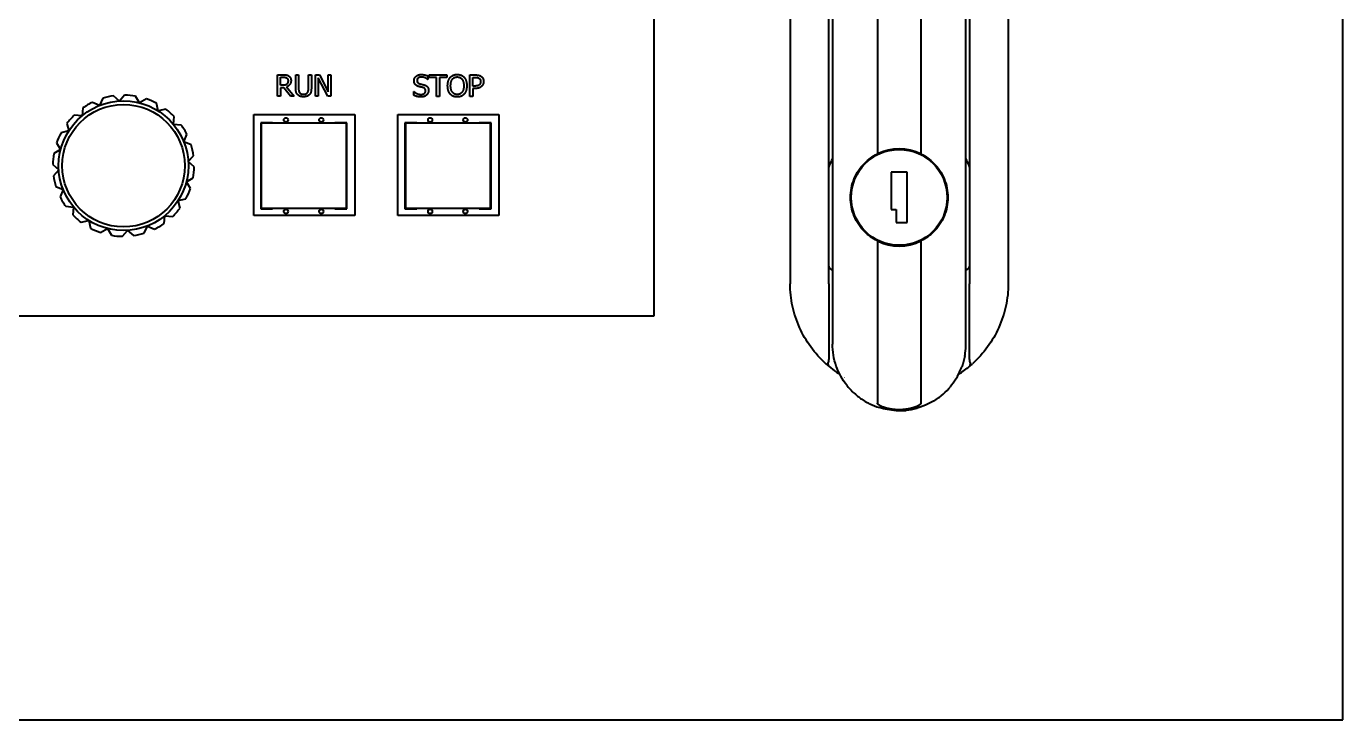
# Model space of a CAD drawing. Header units: millimetres. Extents: x 0 to 4756, y 0 to 3364.
# Drawn here: x 1138.2 to 1320.8, y 1159.4 to 1255.7 of the extents above; entities that cross this region are included whole.
import ezdxf

# ---------------------------------------------------------------- set-up
doc = ezdxf.new("R2010")
doc.units = ezdxf.units.MM
doc.header["$LTSCALE"] = 4
doc.layers.add('가시적인 것(ISO)', color=3, linetype='Continuous', lineweight=40)

msp = doc.modelspace()

# ---------------------------------------------------------------- linework, layer by layer
at = {"layer": '가시적인 것(ISO)'}
for p, q in [((1320.7692, 1159.4208), (1320.7692, 1369.4208)), ((1225.2692, 1313.4208), (1225.2692, 1215.4208)), ((1244.1317, 1307.2855), (1244.1317, 1219.9316)), ((1256.2462, 1308.1538), (1256.2462, 1237.9561)), ((1262.2922, 1308.1536), (1262.2922, 1237.9561)), ((1274.4067, 1307.2855), (1274.4067, 1219.9316)), ((1249.5192, 1219.9239), (1249.5192, 1299.9208)), ((1250.0192, 1299.9208), (1250.0192, 1211.5708)), ((1268.5192, 1211.5706), (1268.5192, 1299.9209)), ((1269.0192, 1299.9208), (1269.0192, 1219.9253)), ((1173.063, 1248.9524), (1173.8361, 1248.9524)), ((1173.063, 1245.9524), (1173.063, 1248.9524)), ((1173.4617, 1248.6072), (1173.8579, 1248.6072)), ((1173.4617, 1247.4792), (1173.4617, 1248.6072)), ((1175.5865, 1248.9524), (1175.9852, 1248.9524)), ((1175.5865, 1247.0805), (1175.5865, 1248.9524)), ((1175.9852, 1248.9524), (1175.9852, 1247.0805)), ((1177.3587, 1248.9524), (1177.7574, 1248.9524)), ((1177.3587, 1247.0707), (1177.3587, 1248.9524)), ((1177.7574, 1248.9524), (1177.7574, 1247.0805)), ((1178.3288, 1248.9524), (1178.8952, 1248.9524)), ((1178.3288, 1245.9524), (1178.3288, 1248.9524)), ((1178.8952, 1248.9524), (1180.1035, 1246.5772)), ((1180.1035, 1248.9524), (1180.4754, 1248.9524)), ((1180.1035, 1246.5772), (1180.1035, 1248.9524)), ((1180.4754, 1248.9524), (1180.4754, 1245.9524)), ((1193.8968, 1248.7798), (1193.8968, 1248.3033)), ((1194.1132, 1248.9208), (1196.5249, 1248.9208)), ((1194.1132, 1248.5659), (1194.1132, 1248.9208)), ((1195.1197, 1248.5659), (1194.1132, 1248.5659)), ((1195.1197, 1245.9208), (1195.1197, 1248.5659)), ((1195.5184, 1248.5659), (1195.5184, 1245.9208)), ((1196.5249, 1248.5659), (1195.5184, 1248.5659)), ((1196.5249, 1248.9208), (1196.5249, 1248.5659)), ((1199.7485, 1248.9208), (1200.5022, 1248.9208)), ((1199.7485, 1245.9208), (1199.7485, 1248.9208)), ((1200.1472, 1248.5756), (1200.4779, 1248.5756)), ((1200.1472, 1247.3795), (1200.1472, 1248.5756)), ((1173.8117, 1247.4792), (1173.4617, 1247.4792)), ((1173.4617, 1247.1461), (1173.4617, 1245.9524)), ((1173.9187, 1247.1461), (1173.4617, 1247.1461)), ((1174.8668, 1245.9524), (1173.9187, 1247.1461)), ((1174.3174, 1247.2579), (1175.3847, 1245.9524)), ((1178.7007, 1248.5391), (1178.7007, 1245.9524)), ((1180.0281, 1245.9524), (1178.7007, 1248.5391)), ((1193.8968, 1248.3033), (1193.8677, 1248.3033)), ((1200.4195, 1247.3795), (1200.1472, 1247.3795)), ((1200.1472, 1247.0391), (1200.1472, 1245.9208)), ((1200.4852, 1247.0391), (1200.1472, 1247.0391)), ((1148.3953, 1244.6842), (1147.3962, 1245.1163)), ((1148.8274, 1245.6833), (1148.3953, 1244.6842)), ((1151.1432, 1245.2989), (1150.3265, 1246.0187)), ((1151.8629, 1246.1156), (1151.1432, 1245.2989)), ((1153.9465, 1245.0344), (1153.3923, 1245.9713)), ((1154.8834, 1245.5887), (1153.9465, 1245.0344)), ((1156.531, 1243.9166), (1156.2933, 1244.9789)), ((1173.4617, 1245.9524), (1173.063, 1245.9524)), ((1175.3847, 1245.9524), (1174.8668, 1245.9524)), ((1178.7007, 1245.9524), (1178.3288, 1245.9524)), ((1180.4754, 1245.9524), (1180.0281, 1245.9524)), ((1191.9738, 1246.6015), (1192.003, 1246.6015)), ((1191.9738, 1246.1007), (1191.9738, 1246.6015)), ((1195.5184, 1245.9208), (1195.1197, 1245.9208)), ((1200.1472, 1245.9208), (1199.7485, 1245.9208)), ((1145.9718, 1243.2504), (1144.8881, 1243.3527)), ((1146.0741, 1244.3341), (1145.9718, 1243.2504)), ((1157.5933, 1244.1542), (1156.531, 1243.9166)), ((1158.6435, 1242.0548), (1158.7457, 1243.1386)), ((1169.7692, 1229.4208), (1169.7692, 1243.4208)), ((1169.7692, 1243.4208), (1183.7692, 1243.4208)), ((1183.7692, 1243.4208), (1183.7692, 1229.4208)), ((1189.7692, 1229.4208), (1189.7692, 1243.4208)), ((1189.7692, 1243.4208), (1203.7692, 1243.4208)), ((1203.7692, 1243.4208), (1203.7692, 1229.4208)), ((1143.8724, 1242.2002), (1144.1101, 1241.1379)), ((1159.7272, 1241.9526), (1158.6435, 1242.0548)), ((1170.7409, 1242.2858), (1170.7409, 1230.3478)), ((1172.3919, 1242.2858), (1170.7409, 1242.2858)), ((1170.8099, 1242.2168), (1170.8099, 1230.4168)), ((1182.6099, 1242.2168), (1170.8099, 1242.2168)), ((1172.3919, 1242.2168), (1172.3919, 1242.2858)), ((1181.0279, 1242.2858), (1181.0279, 1242.2168)), ((1182.6789, 1242.2858), (1181.0279, 1242.2858)), ((1182.6099, 1230.4168), (1182.6099, 1242.2168)), ((1182.6789, 1230.3478), (1182.6789, 1242.2858)), ((1190.7409, 1242.2858), (1190.7409, 1230.3478)), ((1192.3919, 1242.2858), (1190.7409, 1242.2858)), ((1190.8099, 1242.2168), (1190.8099, 1230.4168)), ((1202.6099, 1242.2168), (1190.8099, 1242.2168)), ((1192.3919, 1242.2168), (1192.3919, 1242.2858)), ((1201.0279, 1242.2858), (1201.0279, 1242.2168)), ((1202.6789, 1242.2858), (1201.0279, 1242.2858)), ((1202.6099, 1230.4168), (1202.6099, 1242.2168)), ((1202.6789, 1230.3478), (1202.6789, 1242.2858)), ((1142.4379, 1239.4903), (1142.9922, 1238.5535)), ((1144.1101, 1241.1379), (1143.0478, 1240.9003)), ((1160.0773, 1239.6314), (1160.5094, 1240.6305)), ((1161.0764, 1239.1992), (1160.0773, 1239.6314)), ((1142.9922, 1238.5535), (1142.0553, 1237.9992)), ((1160.692, 1236.8835), (1161.4117, 1237.7001)), ((1141.9111, 1236.4698), (1142.7277, 1235.7501)), ((1161.5087, 1236.1637), (1160.692, 1236.8835)), ((1142.7277, 1235.7501), (1142.008, 1234.9334)), ((1160.4275, 1234.0801), (1161.3644, 1234.6344)), ((1160.9818, 1233.1432), (1160.4275, 1234.0801)), ((1258.1692, 1235.4208), (1258.1692, 1230.2208)), ((1260.3692, 1235.4208), (1258.1692, 1235.4208)), ((1260.3692, 1228.4208), (1260.3692, 1235.4208)), ((1142.3433, 1233.4343), (1143.3424, 1233.0022)), ((1143.3424, 1233.0022), (1142.9103, 1232.0031)), ((1143.6925, 1230.681), (1144.7762, 1230.5788)), ((1144.7762, 1230.5788), (1144.674, 1229.495)), ((1159.3096, 1231.4957), (1160.3719, 1231.7333)), ((1159.5473, 1230.4334), (1159.3096, 1231.4957)), ((1170.7409, 1230.3478), (1172.3919, 1230.3478)), ((1170.8099, 1230.4168), (1182.6099, 1230.4168)), ((1172.3919, 1230.3478), (1172.3919, 1230.4168)), ((1181.0279, 1230.4168), (1181.0279, 1230.3478)), ((1181.0279, 1230.3478), (1182.6789, 1230.3478)), ((1190.7409, 1230.3478), (1192.3919, 1230.3478)), ((1190.8099, 1230.4168), (1202.6099, 1230.4168)), ((1192.3919, 1230.3478), (1192.3919, 1230.4168)), ((1201.0279, 1230.4168), (1201.0279, 1230.3478)), ((1201.0279, 1230.3478), (1202.6789, 1230.3478)), ((1145.8264, 1228.4793), (1146.8887, 1228.717)), ((1146.8887, 1228.717), (1147.1264, 1227.6547)), ((1157.3456, 1228.2994), (1157.4479, 1229.3832)), ((1157.4479, 1229.3832), (1158.5316, 1229.2809)), ((1183.7692, 1229.4208), (1169.7692, 1229.4208)), ((1203.7692, 1229.4208), (1189.7692, 1229.4208)), ((1258.1692, 1230.2208), (1258.8692, 1230.2208)), ((1258.8692, 1230.2208), (1258.8692, 1228.4208)), ((1148.5363, 1227.0449), (1149.4732, 1227.5991)), ((1149.4732, 1227.5991), (1150.0275, 1226.6623)), ((1151.5568, 1226.518), (1152.2765, 1227.3346)), ((1152.2765, 1227.3346), (1153.0932, 1226.6149)), ((1154.5923, 1226.9503), (1155.0244, 1227.9494)), ((1155.0244, 1227.9494), (1156.0235, 1227.5172)), ((1258.8692, 1228.4208), (1260.3692, 1228.4208)), ((1256.2462, 1225.8856), (1256.2461, 1203.3379)), ((1262.2922, 1225.8856), (1262.2921, 1203.3381)), ((1249.5192, 1219.9239), (1249.5192, 1209.413)), ((1269.0192, 1209.413), (1269.0192, 1219.9253)), ((1225.2692, 1215.4208), (1058.7692, 1215.4208)), ((1010.7692, 1159.4208), (1320.7692, 1159.4208))]:
    msp.add_line(p, q, dxfattribs=at)
for centre, radius in [((1151.7099, 1236.3168), 9), ((1151.7099, 1236.3168), 8.5), ((1174.2334, 1242.6668), 0.2999), ((1179.1229, 1242.6668), 0.2999), ((1194.2334, 1242.6668), 0.2999), ((1199.1229, 1242.6668), 0.2999), ((1259.2692, 1231.9208), 6.65), ((1174.2334, 1229.9668), 0.2999), ((1179.1229, 1229.9668), 0.2999), ((1194.2334, 1229.9668), 0.2999), ((1199.1229, 1229.9668), 0.2999)]:
    msp.add_circle(centre, radius, dxfattribs=at)
for centre, radius, start, end in [((1151.7099, 1236.3168), 9.8, 116.114849, 125.105164), ((1151.7099, 1236.3168), 9.8, 98.114849, 107.105164), ((1151.7099, 1236.3168), 9.8, 80.114849, 89.105164), ((1151.7099, 1236.3168), 9.8, 62.114849, 71.105164), ((1151.7099, 1236.3168), 9.8, 134.114849, 143.105164), ((1151.7099, 1236.3168), 9.8, 44.114849, 53.105164), ((1151.7099, 1236.3168), 9.8, 26.114849, 35.105164), ((1151.7099, 1236.3168), 9.8, 152.114849, 161.105164), ((1151.7099, 1236.3168), 9.8, 170.114849, 179.105164), ((1151.7099, 1236.3168), 9.8, 8.114849, 17.105164), ((1259.2692, 1231.9208), 6.75, 63.394167, 116.605833), ((1151.7099, 1236.3168), 9.8, 350.114849, 359.105164), ((1250.0192, 1236.1309), 0.5, 158.65078, 180), ((1259.2692, 1232.1423), 10.5733, 151.026608, 156.674273), ((1259.2692, 1232.1423), 10.5733, 23.325727, 28.973392), ((1268.5192, 1236.1309), 0.5, 0, 23.325727), ((1151.7099, 1236.3168), 9.8, 188.114849, 197.105164), ((1151.7099, 1236.3168), 9.8, 332.114849, 341.105164), ((1151.7099, 1236.3168), 9.8, 206.114849, 215.105164), ((1151.7099, 1236.3168), 9.8, 314.114849, 323.105164), ((1151.7099, 1236.3168), 9.8, 224.114849, 233.105164), ((1151.7099, 1236.3168), 9.8, 242.114849, 251.105164), ((1151.7099, 1236.3168), 9.8, 260.114849, 269.105164), ((1151.7099, 1236.3168), 9.8, 278.114849, 287.105164), ((1151.7099, 1236.3168), 9.8, 296.114849, 305.105164), ((1259.2692, 1231.9208), 6.75, 243.394167, 296.605833), ((1250.0192, 1222.3864), 0.5, 180, 270), ((1268.5192, 1222.3864), 0.5, 270, 0)]:
    msp.add_arc(centre, radius, start, end, dxfattribs=at)
for centre, major_axis, ratio, start_param, end_param in [((1249.2027, 1209.4471), (-0.0213, 0.6567), 0.48079044, 4.24002372, 4.64485713), ((1269.335, 1209.4467), (0.0211, 0.656), 0.48032831, 1.63765053, 2.04293207)]:
    msp.add_ellipse(centre, major_axis=major_axis, ratio=ratio, start_param=start_param, end_param=end_param, dxfattribs=at)
for points, degree in [([(1173.8361, 1248.9524), (1174.0937, 1248.9524), (1174.4414, 1248.8965), (1174.5994, 1248.7944)], 2), ([(1173.8579, 1248.6072), (1174.0232, 1248.6072), (1174.2493, 1248.561), (1174.3344, 1248.5051)], 2), ([(1174.5994, 1248.7944), (1174.7574, 1248.6923), (1174.9398, 1248.3738), (1174.9398, 1248.138)], 2), ([(1191.9957, 1248.1161), (1191.9957, 1248.4808), (1192.5646, 1248.9743), (1193.0046, 1248.9743)], 2), ([(1193.0314, 1248.6291), (1192.7542, 1248.6291), (1192.4114, 1248.369), (1192.4114, 1248.1574)], 2), ([(1193.0046, 1248.9743), (1193.2574, 1248.9743), (1193.7048, 1248.8746), (1193.8968, 1248.7798)], 2), ([(1193.8677, 1248.3033), (1193.7242, 1248.4346), (1193.2769, 1248.6291), (1193.0314, 1248.6291)], 2), ([(1196.6586, 1247.4208), (1196.6586, 1247.7976), (1196.8458, 1248.3714), (1197.0184, 1248.578)], 2), ([(1197.0184, 1248.578), (1197.1934, 1248.7774), (1197.6821, 1248.984), (1197.9835, 1248.984)], 2), ([(1197.3198, 1248.3276), (1197.4438, 1248.4881), (1197.7696, 1248.6388), (1197.986, 1248.6388)], 2), ([(1197.9835, 1248.984), (1198.2899, 1248.984), (1198.7809, 1248.7701), (1198.9511, 1248.578)], 2), ([(1197.986, 1248.6388), (1198.195, 1248.6388), (1198.5305, 1248.4832), (1198.6497, 1248.3276)], 2), ([(1198.9511, 1248.578), (1199.1213, 1248.3787), (1199.3109, 1247.7952), (1199.3109, 1247.4208)], 2), ([(1200.4779, 1248.5756), (1200.6651, 1248.5756), (1200.9179, 1248.5245), (1201.0127, 1248.4613)], 2), ([(1200.5022, 1248.9208), (1200.7696, 1248.9208), (1201.144, 1248.8333), (1201.2874, 1248.7336)], 2), ([(1201.2874, 1248.7336), (1201.4552, 1248.6194), (1201.6448, 1248.2668), (1201.6448, 1248.0164)], 2), ([(1174.3539, 1247.6348), (1174.2591, 1247.5399), (1173.9843, 1247.4792), (1173.8117, 1247.4792)], 2), ([(1174.9398, 1248.138), (1174.9398, 1247.8098), (1174.6043, 1247.3649), (1174.3174, 1247.2579)], 2), ([(1174.3344, 1248.5051), (1174.4317, 1248.4395), (1174.5241, 1248.2377), (1174.5241, 1248.1064)], 2), ([(1174.5241, 1248.1064), (1174.5241, 1247.9508), (1174.4414, 1247.7174), (1174.3539, 1247.6348)], 2), ([(1175.8733, 1246.1664), (1175.7153, 1246.322), (1175.5865, 1246.7596), (1175.5865, 1247.0805)], 2), ([(1175.9852, 1247.0805), (1175.9852, 1246.8714), (1176.0386, 1246.5894), (1176.114, 1246.4751)], 2), ([(1177.2299, 1246.4751), (1177.3053, 1246.5894), (1177.3587, 1246.869), (1177.3587, 1247.0707)], 2), ([(1177.7574, 1247.0805), (1177.7574, 1246.7668), (1177.631, 1246.3195), (1177.4706, 1246.1664)], 2), ([(1192.1902, 1247.574), (1192.0978, 1247.6737), (1191.9957, 1247.9411), (1191.9957, 1248.1161)], 2), ([(1192.6861, 1247.309), (1192.5305, 1247.3503), (1192.285, 1247.4743), (1192.1902, 1247.574)], 2), ([(1192.4114, 1248.1574), (1192.4114, 1247.9678), (1192.6132, 1247.7417), (1192.8028, 1247.6907)], 2), ([(1193.2283, 1247.1728), (1193.0897, 1247.2117), (1192.8587, 1247.2652), (1192.6861, 1247.309)], 2), ([(1192.8028, 1247.6907), (1192.9292, 1247.6566), (1193.2963, 1247.5691), (1193.4179, 1247.5327)], 2), ([(1193.5978, 1246.7134), (1193.5978, 1246.8933), (1193.4203, 1247.1169), (1193.2283, 1247.1728)], 2), ([(1193.4179, 1247.5327), (1193.7267, 1247.4378), (1194.0135, 1247.0562), (1194.0135, 1246.7766)], 2), ([(1194.0135, 1246.7766), (1194.0135, 1246.5991), (1193.8701, 1246.2587), (1193.7412, 1246.1396)], 2), ([(1197.016, 1246.266), (1196.8433, 1246.4654), (1196.6586, 1247.0513), (1196.6586, 1247.4208)], 2), ([(1197.0743, 1247.4208), (1197.0743, 1247.7126), (1197.2007, 1248.1745), (1197.3198, 1248.3276)], 2), ([(1197.986, 1246.2028), (1197.5702, 1246.2028), (1197.0743, 1246.8301), (1197.0743, 1247.4208)], 2), ([(1198.8952, 1247.4208), (1198.8952, 1246.8301), (1198.4017, 1246.2028), (1197.986, 1246.2028)], 2), ([(1198.6497, 1248.3276), (1198.7664, 1248.1769), (1198.8952, 1247.7174), (1198.8952, 1247.4208)], 2), ([(1199.3109, 1247.4208), (1199.3109, 1247.0562), (1199.1262, 1246.4654), (1198.9511, 1246.266)], 2), ([(1201.0589, 1247.5594), (1200.9617, 1247.4573), (1200.6626, 1247.3795), (1200.4195, 1247.3795)], 2), ([(1201.3822, 1247.3503), (1201.2267, 1247.1972), (1200.8061, 1247.0391), (1200.4852, 1247.0391)], 2), ([(1201.0127, 1248.4613), (1201.1221, 1248.3884), (1201.2291, 1248.1599), (1201.2291, 1248.0043)], 2), ([(1201.2291, 1248.0043), (1201.2291, 1247.8609), (1201.1489, 1247.6493), (1201.0589, 1247.5594)], 2), ([(1201.6448, 1248.0164), (1201.6448, 1247.822), (1201.5062, 1247.4719), (1201.3822, 1247.3503)], 2), ([(1176.6707, 1245.8892), (1176.4057, 1245.8892), (1176.0119, 1246.0278), (1175.8733, 1246.1664)], 2), ([(1176.114, 1246.4751), (1176.1942, 1246.3536), (1176.4714, 1246.2296), (1176.6707, 1246.2296)], 2), ([(1176.6707, 1246.2296), (1176.8579, 1246.2296), (1177.1497, 1246.3536), (1177.2299, 1246.4751)], 2), ([(1177.4706, 1246.1664), (1177.3271, 1246.0254), (1176.9479, 1245.8892), (1176.6707, 1245.8892)], 2), ([(1192.9584, 1245.8673), (1192.6326, 1245.8673), (1192.1756, 1246.0035), (1191.9738, 1246.1007)], 2), ([(1192.003, 1246.6015), (1192.1999, 1246.4168), (1192.6983, 1246.2126), (1192.9292, 1246.2126)], 2), ([(1192.9292, 1246.2126), (1193.2599, 1246.2126), (1193.5978, 1246.4873), (1193.5978, 1246.7134)], 2), ([(1193.7412, 1246.1396), (1193.5978, 1246.0083), (1193.2331, 1245.8673), (1192.9584, 1245.8673)], 2), ([(1197.9835, 1245.8576), (1197.6796, 1245.8576), (1197.1934, 1246.0643), (1197.016, 1246.266)], 2), ([(1198.9511, 1246.266), (1198.7664, 1246.057), (1198.2777, 1245.8576), (1197.9835, 1245.8576)], 2), ([(1249.5601, 1236.3289), (1249.5578, 1236.3236), (1249.5556, 1236.3183), (1249.5535, 1236.3129)], 3), ([(1249.5601, 1236.3289), (1249.5601, 1236.3289), (1249.5601, 1236.3289), (1249.5601, 1236.3289)], 3), ([(1268.3655, 1209.8915), (1268.2709, 1209.3795), (1268.1327, 1208.8744), (1267.9542, 1208.3876)], 3), ([(1251.6897, 1206.9506), (1251.6898, 1206.9505), (1251.6898, 1206.9505), (1251.6899, 1206.9505)], 3), ([(1267.1317, 1206.6981), (1266.8919, 1206.3111), (1266.6231, 1205.9416), (1266.3297, 1205.5948)], 3), ([(1266.8442, 1206.948), (1266.8442, 1206.948), (1266.8442, 1206.948), (1266.8442, 1206.948)], 3), ([(1262.2921, 1203.3381), (1262.2921, 1203.3218), (1262.2813, 1203.2915), (1262.2522, 1203.2498), (1262.2167, 1203.2121), (1262.1751, 1203.175), (1262.1275, 1203.1379), (1262.0731, 1203.0998), (1262.0113, 1203.0605), (1261.9415, 1203.0199), (1261.8643, 1202.9785), (1261.7791, 1202.9363), (1261.6844, 1202.8929), (1261.5809, 1202.8491), (1261.4689, 1202.8054), (1261.3488, 1202.7623), (1261.2211, 1202.7203), (1261.0861, 1202.6798), (1260.9444, 1202.6413), (1260.7965, 1202.6052), (1260.6429, 1202.5718), (1260.4842, 1202.5415), (1260.321, 1202.5145), (1260.1539, 1202.4912), (1259.9836, 1202.4719), (1259.8109, 1202.4566), (1259.6365, 1202.4454), (1259.461, 1202.4386), (1259.2854, 1202.436), (1259.1099, 1202.4378), (1258.9338, 1202.4438), (1258.7584, 1202.4542), (1258.5844, 1202.4689), (1258.4125, 1202.4877), (1258.2436, 1202.5106), (1258.0783, 1202.5372), (1257.9174, 1202.5674), (1257.7614, 1202.6007), (1257.6111, 1202.6369), (1257.4671, 1202.6756), (1257.3298, 1202.7164), (1257.1998, 1202.7588), (1257.0776, 1202.8023), (1256.9637, 1202.8465), (1256.8585, 1202.8909), (1256.7624, 1202.9348), (1256.676, 1202.9775), (1256.5981, 1203.0193), (1256.5277, 1203.0602), (1256.4655, 1203.0997), (1256.4109, 1203.1379), (1256.3632, 1203.1751), (1256.3217, 1203.2122), (1256.2862, 1203.2499), (1256.2571, 1203.2916), (1256.2461, 1203.3221), (1256.2461, 1203.3379)], 3), ([(1264.6912, 1204.0765), (1263.8235, 1203.4488), (1262.8267, 1202.9641), (1261.787, 1202.6701)], 3), ([(1258.8411, 1202.3307), (1258.0578, 1202.367), (1257.273, 1202.5051), (1256.5273, 1202.7366)], 3)]:
    msp.add_open_spline(points, degree=degree, dxfattribs=at)
for points, knots in [([(1256.2462, 1225.8856), (1255.5857, 1226.2164), (1254.9875, 1226.6566), (1253.8992, 1227.7449), (1253.3804, 1228.5012), (1252.6903, 1230.1629), (1252.5192, 1231.0688), (1252.5192, 1231.9208), (1252.5192, 1232.7728), (1252.6903, 1233.6787), (1253.3804, 1235.3405), (1253.8992, 1236.0967), (1254.9875, 1237.185), (1255.5857, 1237.6252), (1256.2462, 1237.9561)], [-0.72151837, -0.72151837, -0.72151837, -0.72151837, -0.5112141, -0.5112141, -0.25560705, -0.25560705, 0, 0, 0, 0.25560705, 0.25560705, 0.5112141, 0.5112141, 0.72151837, 0.72151837, 0.72151837, 0.72151837]), ([(1262.2922, 1237.9561), (1262.9527, 1237.6252), (1263.5509, 1237.185), (1264.6392, 1236.0967), (1265.158, 1235.3405), (1265.8481, 1233.6787), (1266.0192, 1232.7728), (1266.0192, 1231.0688), (1265.8481, 1230.1629), (1265.158, 1228.5012), (1264.6392, 1227.7449), (1263.5509, 1226.6566), (1262.9527, 1226.2164), (1262.2922, 1225.8856)], [1.32315626, 1.32315626, 1.32315626, 1.32315626, 1.53346053, 1.53346053, 1.78906758, 1.78906758, 2.04467463, 2.04467463, 2.30028168, 2.30028168, 2.55588873, 2.55588873, 2.766193, 2.766193, 2.766193, 2.766193]), ([(1249.0976, 1208.8412), (1248.3248, 1209.5417), (1247.6263, 1210.3204), (1246.4007, 1212.0092), (1245.877, 1212.9145), (1245.0244, 1214.8187), (1244.6979, 1215.8117), (1244.3657, 1217.3395), (1244.2813, 1217.8542), (1244.1662, 1218.8899), (1244.1355, 1219.4108), (1244.1317, 1219.9316)], [-1.25220925, -1.25220925, -1.25220925, -1.25220925, -0.93896824, -0.93896824, -0.62576145, -0.62576145, -0.3126285, -0.3126285, -0.1562493, -0.1562493, -0.000001, -0.000001, -0.000001, -0.000001]), ([(1274.4067, 1219.9316), (1274.4029, 1219.4107), (1274.3721, 1218.8897), (1274.257, 1217.8538), (1274.1726, 1217.339), (1273.8402, 1215.8109), (1273.5137, 1214.8177), (1272.6609, 1212.9136), (1272.1373, 1212.0085), (1270.9118, 1210.3201), (1270.2134, 1209.5415), (1269.4408, 1208.8412)], [-1.25078986, -1.25078986, -1.25078986, -1.25078986, -1.09468686, -1.09468686, -0.93845387, -0.93845387, -0.62561404, -0.62561404, -0.31282474, -0.31282474, -0.00000088, -0.00000088, -0.00000088, -0.00000088]), ([(1252.0058, 1205.8432), (1251.379, 1206.6381), (1250.8759, 1207.5513), (1250.1988, 1209.4856), (1250.0192, 1210.5357), (1250.0192, 1211.5708)], [0, 0, 0, 0, 0.307930439, 0.307930439, 0.618472801, 0.618472801, 0.618472801, 0.618472801]), ([(1268.3655, 1209.8915), (1268.3657, 1209.893), (1268.366, 1209.8946), (1268.3663, 1209.8961), (1268.3907, 1210.0283), (1268.4122, 1210.1613), (1268.4308, 1210.2948), (1268.4895, 1210.7164), (1268.5191, 1211.1433), (1268.5192, 1211.5706)], [0.9410152222, 0.9410152222, 0.9410152222, 0.9410152222, 0.9411764706, 0.9411764706, 0.9411764706, 0.9553207522, 0.9553207522, 0.9553207522, 1, 1, 1, 1]), ([(1249.5182, 1208.4739), (1249.5146, 1208.4769), (1249.502, 1208.4875), (1249.4705, 1208.5142), (1249.458, 1208.5248), (1249.4228, 1208.5548), (1249.3979, 1208.5761), (1249.33, 1208.6348), (1249.2831, 1208.6757), (1249.1866, 1208.761), (1249.1401, 1208.8027), (1249.0976, 1208.8412)], [-0.0707812005, -0.0707812005, -0.0707812005, -0.0707812005, -0.0554619635, -0.0554619635, -0.0476429769, -0.0476429769, -0.0354768856, -0.0354768856, -0.0172173939, -0.0172173939, -0.0000010422, -0.0000010422, -0.0000010422, -0.0000010422]), ([(1249.5182, 1208.4739), (1249.5163, 1208.4755), (1249.5122, 1208.4818), (1249.5018, 1208.5016), (1249.4952, 1208.5161), (1249.4749, 1208.5678), (1249.4597, 1208.6167), (1249.4399, 1208.7313), (1249.4329, 1208.8124), (1249.4561, 1208.9978), (1249.4767, 1209.0775), (1249.4936, 1209.1574)], [0.000001, 0.000001, 0.000001, 0.000001, 0.0081161226, 0.0081161226, 0.0172801377, 0.0172801377, 0.0368124179, 0.0368124179, 0.0561770731, 0.0561770731, 0.0720283438, 0.0720283438, 0.0720283438, 0.0720283438]), ([(1249.5182, 1208.4739), (1249.8582, 1208.1878), (1250.3593, 1207.8026), (1250.8831, 1207.4497), (1251.0401, 1207.3481)], [0, 0, 0, 0, 0.176054506, 0.250168, 0.250168, 0.250168, 0.250168]), ([(1267.1317, 1206.6981), (1267.1456, 1206.7205), (1267.1594, 1206.7429), (1267.173, 1206.7654), (1267.2353, 1206.8679), (1267.2955, 1206.9713), (1267.3535, 1207.0757), (1267.5708, 1207.4665), (1267.7583, 1207.8704), (1267.9154, 1208.2836), (1267.9286, 1208.3182), (1267.9415, 1208.3529), (1267.9542, 1208.3876)], [0.8208071741, 0.8208071741, 0.8208071741, 0.8208071741, 0.8235294118, 0.8235294118, 0.8235294118, 0.8359271989, 0.8359271989, 0.8359271989, 0.8823529412, 0.8823529412, 0.8823529412, 0.8862409018, 0.8862409018, 0.8862409018, 0.8862409018]), ([(1267.4995, 1207.349), (1267.6543, 1207.4492), (1267.8073, 1207.5522), (1267.9584, 1207.658), (1268.2135, 1207.8366), (1268.4631, 1208.0231), (1268.7066, 1208.2172), (1268.8123, 1208.3014), (1268.9169, 1208.387), (1269.0202, 1208.4739)], [0.750032047, 0.750032047, 0.750032047, 0.750032047, 0.823088642, 0.823088642, 0.823088642, 0.946474871, 0.946474871, 0.946474871, 1, 1, 1, 1]), ([(1269.0448, 1209.1574), (1269.0617, 1209.0775), (1269.0822, 1208.998), (1269.1055, 1208.8126), (1269.0985, 1208.7315), (1269.0788, 1208.6168), (1269.0635, 1208.5679), (1269.0432, 1208.5161), (1269.0366, 1208.5017), (1269.0262, 1208.4819), (1269.0221, 1208.4755), (1269.0202, 1208.4739)], [0.000001, 0.000001, 0.000001, 0.000001, 0.024489744, 0.024489744, 0.054427799, 0.054427799, 0.084635184, 0.084635184, 0.09880659, 0.09880659, 0.111353737, 0.111353737, 0.111353737, 0.111353737]), ([(1269.0202, 1208.4739), (1269.0238, 1208.4769), (1269.0363, 1208.4875), (1269.0679, 1208.5142), (1269.0804, 1208.5248), (1269.1156, 1208.5548), (1269.1405, 1208.5761), (1269.2084, 1208.6348), (1269.2553, 1208.6757), (1269.3518, 1208.761), (1269.3983, 1208.8027), (1269.4408, 1208.8412)], [0.0000018341, 0.0000018341, 0.0000018341, 0.0000018341, 0.015415401, 0.015415401, 0.0232826604, 0.0232826604, 0.0355238411, 0.0355238411, 0.0538959094, 0.0538959094, 0.0712183108, 0.0712183108, 0.0712183108, 0.0712183108]), ([(1252.0059, 1205.8432), (1252.1358, 1205.6785), (1252.271, 1205.5185), (1252.4111, 1205.3637), (1252.434, 1205.3383), (1252.4571, 1205.3131), (1252.4804, 1205.288), (1252.8432, 1204.8959), (1253.2374, 1204.5381), (1253.6574, 1204.2176), (1253.691, 1204.1919), (1253.7249, 1204.1665), (1253.7588, 1204.1413), (1254.176, 1203.8318), (1254.6177, 1203.5586), (1255.0807, 1203.3234), (1255.1259, 1203.3005), (1255.1713, 1203.2779), (1255.2169, 1203.2557), (1255.6386, 1203.0502), (1256.0771, 1202.8763), (1256.5273, 1202.7366)], [0.213703646, 0.213703646, 0.213703646, 0.213703646, 0.235294118, 0.235294118, 0.235294118, 0.238831697, 0.238831697, 0.238831697, 0.294117647, 0.294117647, 0.294117647, 0.298547694, 0.298547694, 0.298547694, 0.352941176, 0.352941176, 0.352941176, 0.358250276, 0.358250276, 0.358250276, 0.407358339, 0.407358339, 0.407358339, 0.407358339]), ([(1264.6912, 1204.0765), (1264.7476, 1204.1174), (1264.8036, 1204.1588), (1264.859, 1204.2009), (1264.9434, 1204.2649), (1265.0266, 1204.3302), (1265.1086, 1204.3969), (1265.4812, 1204.7003), (1265.8287, 1205.0316), (1266.1464, 1205.3848), (1266.2086, 1205.454), (1266.2697, 1205.524), (1266.3297, 1205.5948)], [0.6989085306, 0.6989085306, 0.6989085306, 0.6989085306, 0.7058823529, 0.7058823529, 0.7058823529, 0.7164877504, 0.7164877504, 0.7164877504, 0.7647058824, 0.7647058824, 0.7647058824, 0.774148097, 0.774148097, 0.774148097, 0.774148097]), ([(1258.8411, 1202.3307), (1259.2332, 1202.3126), (1259.6276, 1202.3194), (1260.0216, 1202.3515), (1260.099, 1202.3578), (1260.1763, 1202.3651), (1260.2537, 1202.3734), (1260.7475, 1202.4262), (1261.2398, 1202.5193), (1261.7242, 1202.6526), (1261.7451, 1202.6583), (1261.7661, 1202.6642), (1261.787, 1202.6701)], [0.488862795, 0.488862795, 0.488862795, 0.488862795, 0.529411765, 0.529411765, 0.529411765, 0.537376172, 0.537376172, 0.537376172, 0.588235294, 0.588235294, 0.588235294, 0.590436205, 0.590436205, 0.590436205, 0.590436205])]:
    msp.add_open_spline(points, degree=3, knots=knots, dxfattribs=at)

doc.saveas('drawing.dxf')
